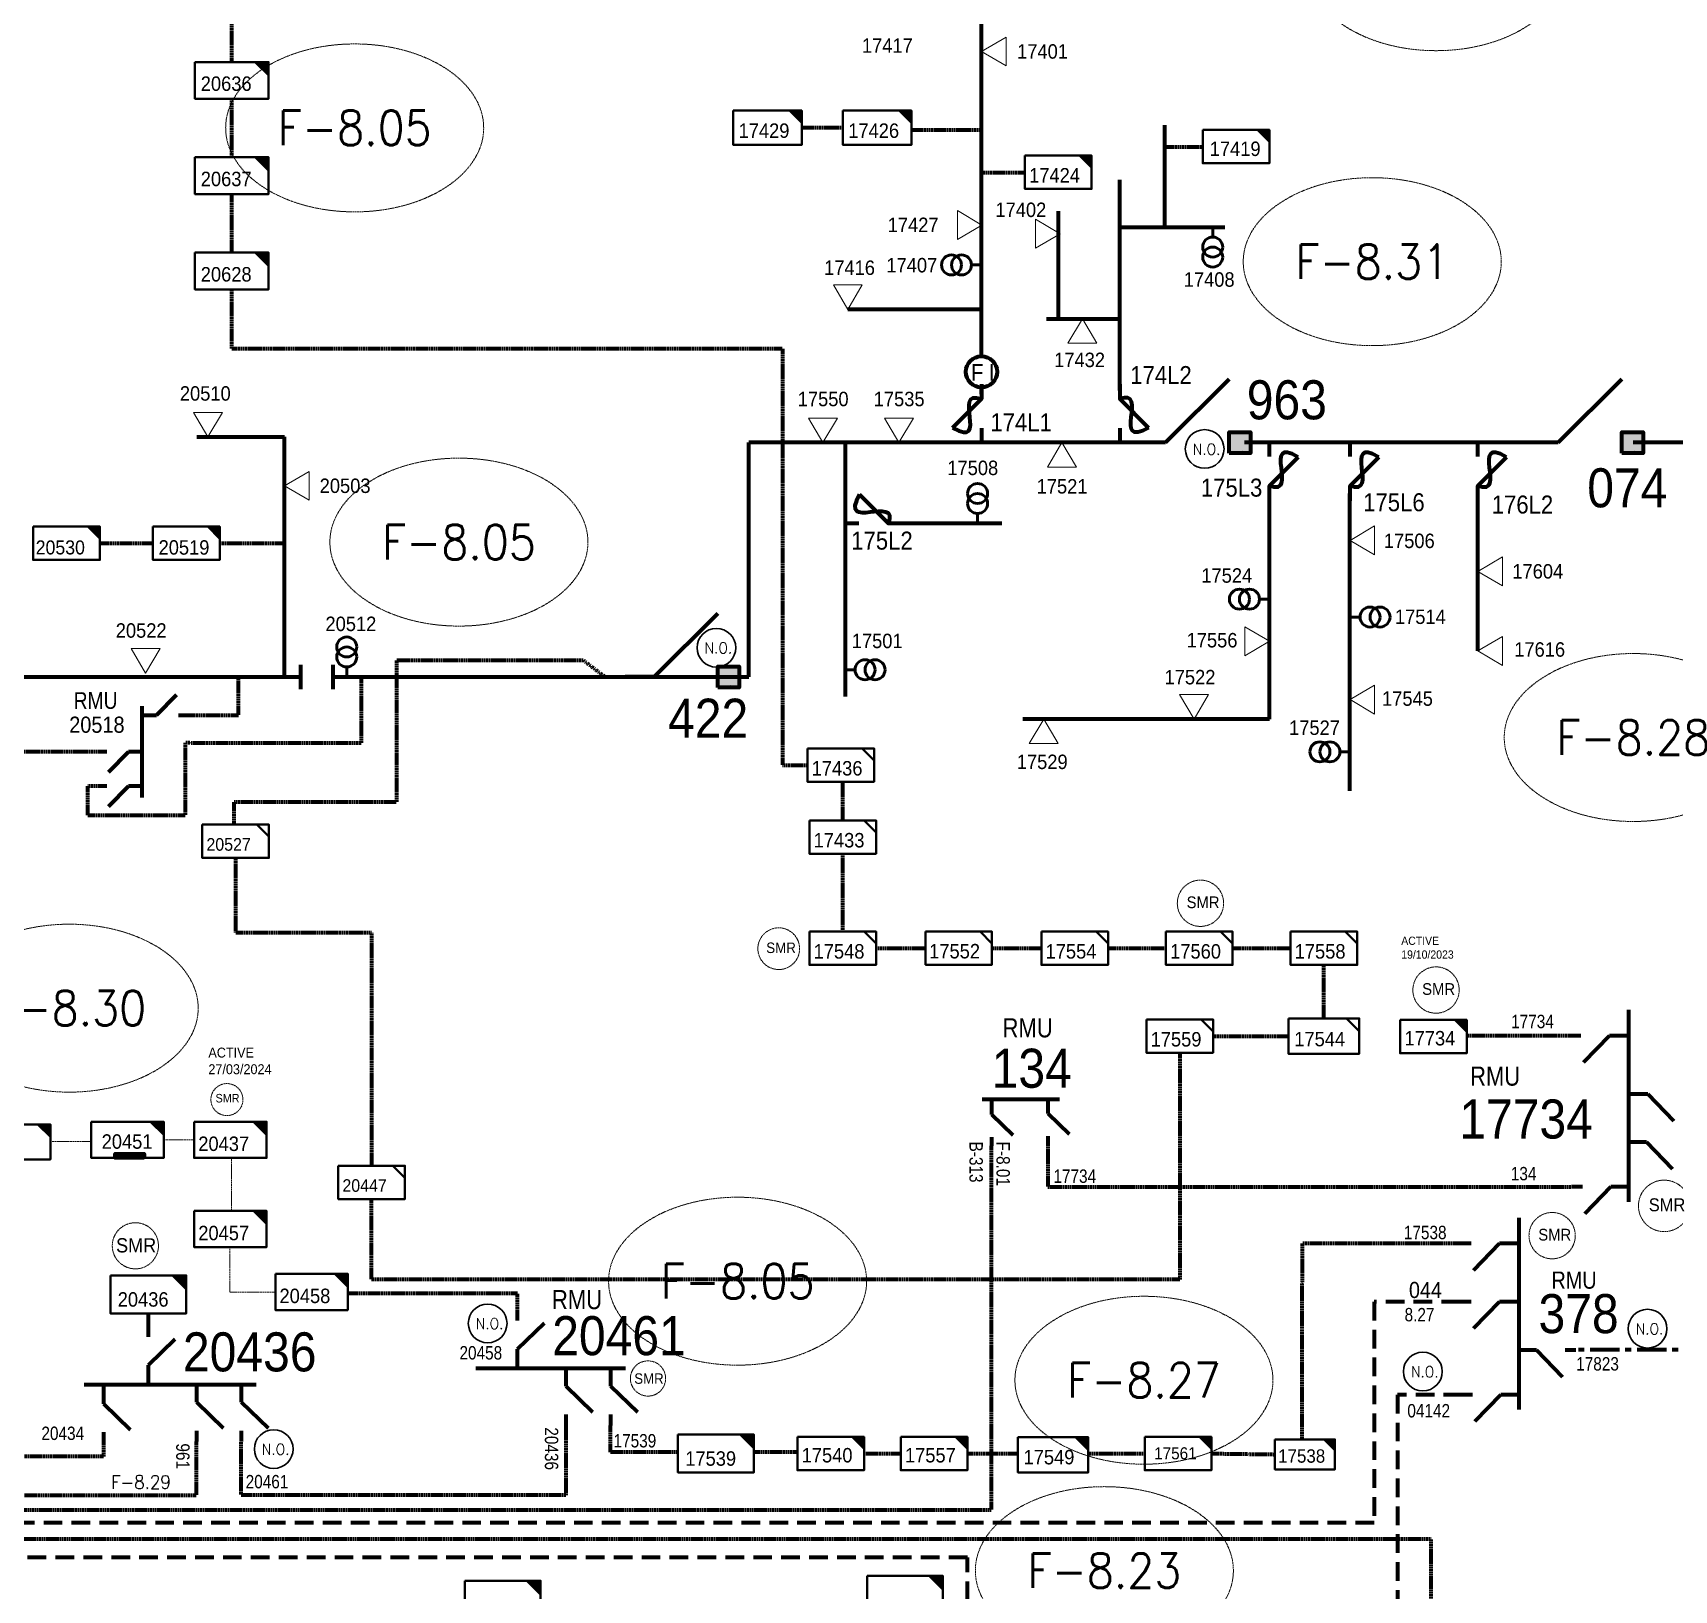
# Model space of a CAD drawing. Header units: metres. Extents: x 65984 to 144644, y -19036 to 23726.
# Drawn here: x 118521.6 to 118941.7, y 21508 to 21906.8 of the extents above; entities that cross this region are included whole.
import ezdxf
from ezdxf.enums import TextEntityAlignment as Align

# ---------------------------------------------------------------- set-up
doc = ezdxf.new("R2010")
doc.units = ezdxf.units.M
doc.header["$MEASUREMENT"] = 0
for name, pattern in [('( Center )', [2, 1.25, -0.25, 0.25, -0.25]), ('DGN Style 2', [0.023128, 0, -0.023128]), ('DGN Style 3', [0.013877, 0, -0.013877]), ('HIDDEN2', [2381.25, 1587.5, -793.75])]:
    doc.linetypes.add(name, pattern=pattern)
doc.layers.get('0').update_dxf_attribs({"color": 95, "lineweight": 40})
for name, color, linetype, lineweight in [('ABS', 7, 'Continuous', 40), ('ABS NUMBER', 112, 'Continuous', 30), ('CONTRACTOR NAME', 95, 'Continuous', 40), ('d_eos', 111, 'Continuous', 40), ('d_eos no', 121, 'Continuous', 40), ('d_fco', 5, 'Continuous', 40), ('d_fco text', 95, 'Continuous', 40), ('d_oh branch', 94, 'Continuous', 40), ('d_switch', 95, 'Continuous', 40), ('d_tf', 1, 'Continuous', 40), ('d_tf no', 6, 'Continuous', 40), ('d_tf_200', 1, 'Continuous', 40), ('d_ug cable', 95, 'Continuous', 40), ('d_unit sub', 7, 'Continuous', 40), ('EARTH FAULT INDICATOR', 95, 'Continuous', 40), ('FDR  1  05', 172, 'Continuous', 40), ('FDR  1  16', 234, 'Continuous', 40), ('FDR  5  07', 6, 'Continuous', 40), ('fedr no', 95, 'Continuous', 40), ('Level 37', 7, 'Continuous', 0), ('O H MAIN FEEDER', 4, 'Continuous', 100), ('SW N O', 114, 'Continuous', 30)]:
    doc.layers.add(name, color=color, linetype=linetype, lineweight=lineweight)
doc.styles.add('NASKHF', font='naskhf.shx', dxfattribs={"height": 8})
doc.styles.add('Style-Andalus', font='andlso.ttf')
doc.styles.add('Style-Arial', font='arial.ttf')
doc.styles.add('Style-ENGINEERING', font='ENGINEERING.shx')
doc.styles.add('Style-msdefault', font='msdefault.shx')
doc.styles.add('Style-STANDARD', font='STANDARD.shx')

# ---------------------------------------------------------------- blocks, each defined once
blk = doc.blocks.new('TF_8')
at = {"color": 0, "linetype": 'ByBlock', "lineweight": -2}
blk.add_line((6.3, 4.95), (9.9, 1.35), dxfattribs=at)
blk.add_3dface([(-10.1, 4.95), (9.9, 4.95), (9.9, -5.05), (-10.1, -5.05)], dxfattribs=at)
blk = doc.blocks.new('exist.us-1000kva')
at = {"color": 0, "linetype": 'ByBlock', "lineweight": -2, "flags": 128}
blk.add_lwpolyline([(39.99, 12.92), (32.8, 20), (40, 20)], close=True, dxfattribs=at)
at = {"color": 0, "linetype": 'ByBlock', "lineweight": -2, "extrusion": (0, 0, -1)}
blk.add_solid([(-39.99, 12.92), (-32.8, 20), (-40, 20)], dxfattribs=at)
at = {"color": 0, "linetype": 'ByBlock', "lineweight": -2, "xscale": 2, "yscale": 2}
blk.add_blockref('TF_8', (20.2, 10.1), dxfattribs=at)
blk = doc.blocks.new('ABS2_1_1')
at = {"color": 0, "linetype": 'ByBlock', "lineweight": -2, "ltscale": 500}
for q in [(-29900, 43500), (0, 0)]:
    blk.add_line((0, 13600), q, dxfattribs=at)
at = {"color": 0, "linetype": 'ByBlock', "lineweight": -2, "ltscale": 500, "flags": 128}
for points in [[(5000, 43600), (-5000, 43600), (-5000, 53600), (5000, 53600)], [(3791, 49653), (3791, 49653), (3791, 49653)]]:
    blk.add_lwpolyline(points, close=True, dxfattribs=at)
at = {"color": 0, "linetype": 'ByBlock', "lineweight": -2, "ltscale": 500}
for points in [[(5000, 43600), (-5000, 43600), (5000, 53600), (-5000, 53600)], [(3791, 49653), (3791, 49653), (3791, 49653)]]:
    blk.add_solid(points, dxfattribs=at)
blk = doc.blocks.new('TFU_36')
at = {"layer": 'd_tf_200', "color": 17, "linetype": 'Continuous', "lineweight": 53}
blk.add_line((0, 10), (0, 0), dxfattribs=at)
for centre in [(0, 30), (0, 20)]:
    blk.add_circle(centre, 10, dxfattribs=at)
blk = doc.blocks.new('TFU_23')
at = {"layer": 'd_tf_200', "color": 6, "linetype": 'Continuous', "lineweight": 53}
blk.add_line((0, 10), (0, 0), dxfattribs=at)
for centre in [(0, 30), (0, 20)]:
    blk.add_circle(centre, 10, dxfattribs=at)
blk = doc.blocks.new('TFU_12')
at = {"layer": 'd_tf_200', "color": 5, "linetype": 'Continuous', "lineweight": 53}
blk.add_line((0, 10), (0, 0), dxfattribs=at)
for centre in [(0, 30), (0, 20)]:
    blk.add_circle(centre, 10, dxfattribs=at)
blk = doc.blocks.new('*U775')
at = {"layer": 'd_fco', "color": 6, "linetype": 'Continuous', "lineweight": 100}
blk.add_line((-4.6, 4.21), (-10.13, 4.21), dxfattribs=at)
at = {"layer": 'd_fco', "color": 6, "linetype": 'Continuous', "lineweight": 100, "flags": 128}
blk.add_lwpolyline([(13.02, 4.21), (7.07, 4.21), (-4.4, -7.26)], dxfattribs=at)
at = {"layer": 'd_fco', "color": 6, "linetype": 'Continuous', "lineweight": 100}
blk.add_open_spline([(-4.4, -7.26), (-13, 7.69), (11.58, -7.67), (7.07, 4.21)], degree=3, dxfattribs=at)
blk = doc.blocks.new('*U733')
at = {"layer": 'd_fco', "color": 17, "linetype": 'Continuous', "lineweight": 100}
blk.add_line((-4.6, 4.21), (-10.13, 4.21), dxfattribs=at)
at = {"layer": 'd_fco', "color": 17, "linetype": 'Continuous', "lineweight": 100, "flags": 128}
blk.add_lwpolyline([(13.02, 4.21), (7.07, 4.21), (-4.4, -7.26)], dxfattribs=at)
at = {"layer": 'd_fco', "color": 17, "linetype": 'Continuous', "lineweight": 100}
blk.add_open_spline([(-4.4, -7.26), (-13, 7.69), (11.58, -7.67), (7.07, 4.21)], degree=3, dxfattribs=at)
blk = doc.blocks.new('*U906')
at = {"layer": 'EARTH FAULT INDICATOR', "color": 2, "linetype": 'Continuous', "lineweight": 100}
blk.add_circle((0.02, 0.13), 4, dxfattribs=at)
at = {"layer": 'EARTH FAULT INDICATOR', "color": 2, "lineweight": 140, "style": 'Style-Andalus', "width": 0.9}
blk.add_text('F I', height=4.234, dxfattribs=at).set_placement((-2.61, 2.11), align=Align.TOP_LEFT)
blk = doc.blocks.new('*U965')
at = {"layer": 'SW N O', "color": 3, "ltscale": 0.426762}
blk.add_circle((0, 0), 16.8, dxfattribs=at)
at = {"layer": 'SW N O', "color": 3, "style": 'Style-STANDARD'}
blk.add_text('N.O.', height=9.6, dxfattribs=at).set_placement((1.7, -0.2), align=Align.MIDDLE_CENTER)
blk = doc.blocks.new('*U1001')
at = {"layer": 'd_eos', "color": 5, "linetype": 'Continuous', "lineweight": 211, "ltscale": 0.042892}
for p, q in [((4.72, 11.92), (11.4, 18.77)), ((-0.2, 14.93), (-0.2, -15.67)), ((0.17, 11.93), (4.72, 11.93)), ((12.02, 11.93), (14.78, 11.93)), ((-12.05, -0.37), (-14.82, -0.37)), ((-4.75, -0.38), (-11.42, -7.24)), ((-0.2, -0.37), (-4.75, -0.37)), ((-12.05, -11.88), (-14.82, -11.88)), ((-4.75, -11.88), (-11.41, -18.74)), ((-0.2, -11.88), (-4.75, -11.88))]:
    blk.add_line(p, q, dxfattribs=at)
blk = doc.blocks.new('*U1103')
at = {"layer": 'SW N O', "color": 3, "ltscale": 0.39177}
blk.add_circle((0, 0), 16.8, dxfattribs=at)
at = {"layer": 'SW N O', "color": 3, "style": 'Style-STANDARD'}
blk.add_text('N.O.', height=9.6, dxfattribs=at).set_placement((1.7, -0.2), align=Align.MIDDLE_CENTER)
blk = doc.blocks.new('TRA1_312')
at = {"layer": 'd_tf', "color": 6, "linetype": 'Continuous', "lineweight": 0, "ltscale": 0.000215867, "flags": 128}
blk.add_lwpolyline([(10, -17), (0, 0), (-10, -17)], close=True, dxfattribs=at)
blk = doc.blocks.new('TRA1_311')
at = {"layer": 'd_tf', "color": 6, "linetype": 'Continuous', "lineweight": 0, "ltscale": 0.000215867, "xscale": 1.000046566207833, "yscale": 1.000046566207833, "zscale": 1.000046566207833, "rotation": 180}
blk.add_blockref('TRA1_312', (0, 0), dxfattribs=at)
blk = doc.blocks.new('TRA1_314')
at = {"layer": 'd_tf', "color": 17, "linetype": 'Continuous', "lineweight": 0, "ltscale": 0.000215867, "flags": 128}
blk.add_lwpolyline([(10, -17), (0, 0), (-10, -17)], close=True, dxfattribs=at)
blk = doc.blocks.new('TRA1_313')
at = {"layer": 'd_tf', "color": 17, "linetype": 'Continuous', "lineweight": 0, "ltscale": 0.000215867, "xscale": 1.000046566207833, "yscale": 1.000046566207833, "zscale": 1.000046566207833, "rotation": 180}
blk.add_blockref('TRA1_314', (0, 0), dxfattribs=at)
blk = doc.blocks.new('TRA1_316')
at = {"layer": 'd_tf', "color": 5, "linetype": 'Continuous', "lineweight": 0, "ltscale": 0.000215867, "flags": 128}
blk.add_lwpolyline([(10.1, -17), (0.1, 0), (-9.9, -17)], close=True, dxfattribs=at)
blk = doc.blocks.new('TRA1_315')
at = {"layer": 'd_tf', "color": 5, "linetype": 'Continuous', "lineweight": 0, "ltscale": 0.000215867, "xscale": 1.000046566207833, "yscale": 1.000046566207833, "zscale": 1.000046566207833, "rotation": 180}
blk.add_blockref('TRA1_316', (0, 0), dxfattribs=at)
blk = doc.blocks.new('*U1848')
at = {"layer": 'FDR  1  05', "color": 2, "linetype": 'Continuous', "lineweight": 40, "flags": 128}
blk.add_lwpolyline([(12.8, 10.01), (20, 10.01), (20, 2.81)], close=True, dxfattribs=at)
at = {"layer": 'FDR  1  05', "color": 2, "linetype": 'Continuous', "lineweight": 40, "xscale": 2, "yscale": 2, "rotation": 359.9999999999999}
blk.add_blockref('TF_8', (0.2, 0.11), dxfattribs=at)
blk = doc.blocks.new('*U2230')
at = {"layer": 'FDR  1  05', "color": 5, "linetype": 'Continuous', "lineweight": 40, "flags": 128}
blk.add_lwpolyline([(12.8, 10.01), (20, 10.01), (20, 2.81)], close=True, dxfattribs=at)
at = {"layer": 'FDR  1  05', "color": 5, "linetype": 'Continuous', "lineweight": 40, "xscale": 2, "yscale": 2, "rotation": 359.9999999999999}
blk.add_blockref('TF_8', (0.2, 0.11), dxfattribs=at)

msp = doc.modelspace()

# ---------------------------------------------------------------- linework, layer by layer
at = {"layer": 'CONTRACTOR NAME', "color": 88, "lineweight": 211, "ltscale": 0.498271, "true_color": 0x175208, "flags": 128}
for points in [[(118548.13, 21618.71), (118542.71, 21618.71), (118542.71, 21619.7), (118548.13, 21619.7)], [(118550.13, 21618.71), (118548.13, 21618.71), (118548.13, 21619.7), (118550.13, 21619.7)]]:
    msp.add_lwpolyline(points, close=True, dxfattribs=at)
at = {"layer": 'd_eos', "color": 94, "linetype": 'Continuous', "lineweight": 211, "ltscale": 0.625574}
for p, q in [((118930.08, 21656.6), (118930.08, 21607.48)), ((118917.86, 21649.99), (118915.1, 21649.99)), ((118925.16, 21649.99), (118918.5, 21643.12)), ((118929.72, 21649.99), (118925.16, 21649.99)), ((118930.44, 21635.08), (118935, 21635.08)), ((118935, 21635.08), (118941.66, 21628.22))]:
    msp.add_line(p, q, dxfattribs=at)
at = {"layer": 'd_eos', "color": 94, "linetype": 'Continuous', "lineweight": 211, "ltscale": 0.542324}
for p, q in [((118764.59, 21633.75), (118784.43, 21633.75)), ((118766.99, 21633.46), (118766.99, 21629.81)), ((118781.39, 21633.75), (118781.39, 21630.1)), ((118766.99, 21629.81), (118772.48, 21624.48)), ((118781.4, 21630.1), (118786.89, 21624.77)), ((118766.99, 21623.97), (118766.99, 21621.76)), ((118781.39, 21624.26), (118781.39, 21622.05))]:
    msp.add_line(p, q, dxfattribs=at)
at = {"layer": 'd_eos', "color": 6, "linetype": 'Continuous', "lineweight": 211, "ltscale": 0.625574}
for p, q in [((118930.08, 21622.78), (118934.63, 21622.78)), ((118934.63, 21622.78), (118941.3, 21615.92)), ((118918.23, 21611.28), (118915.46, 21611.28)), ((118925.52, 21611.28), (118918.86, 21604.41)), ((118930.08, 21611.28), (118925.52, 21611.28)), ((118901.94, 21603.36), (118901.94, 21554.24)), ((118889.73, 21596.75), (118886.96, 21596.75)), ((118897.02, 21596.75), (118890.36, 21589.89)), ((118901.58, 21596.75), (118897.02, 21596.75)), ((118889.73, 21581.84), (118886.96, 21581.84)), ((118897.02, 21581.84), (118890.36, 21574.98)), ((118901.58, 21581.84), (118897.02, 21581.84)), ((118901.94, 21569.54), (118906.5, 21569.54)), ((118906.5, 21569.54), (118913.16, 21562.68)), ((118913.8, 21569.54), (118916.56, 21569.54)), ((118890.09, 21558.04), (118887.32, 21558.04)), ((118897.39, 21558.04), (118890.73, 21551.18)), ((118901.94, 21558.04), (118897.39, 21558.04))]:
    msp.add_line(p, q, dxfattribs=at)
at = {"layer": 'd_eos', "color": 2, "linetype": 'Continuous', "lineweight": 211, "ltscale": 0.625574}
for p, q in [((118645.72, 21577.05), (118645.72, 21579.81)), ((118645.72, 21569.75), (118652.58, 21576.41)), ((118645.72, 21565.19), (118645.72, 21569.75)), ((118634.99, 21564.83), (118673.32, 21564.83)), ((118658.02, 21564.83), (118658.02, 21560.28)), ((118669.52, 21564.83), (118669.52, 21560.28)), ((118658.02, 21560.28), (118664.88, 21553.61)), ((118669.52, 21560.28), (118676.39, 21553.62)), ((118658.02, 21552.98), (118658.02, 21550.21)), ((118669.52, 21552.98), (118669.52, 21550.21))]:
    msp.add_line(p, q, dxfattribs=at)
at = {"layer": 'd_eos', "color": 7, "linetype": 'Continuous', "lineweight": 211, "ltscale": 0.625574}
for p, q in [((118551.2, 21572.9), (118551.2, 21575.67)), ((118551.2, 21565.6), (118558.06, 21572.26)), ((118551.2, 21561.05), (118551.2, 21565.6)), ((118534.78, 21560.68), (118578.79, 21560.68)), ((118539.69, 21560.32), (118539.69, 21555.76)), ((118563.5, 21560.68), (118563.5, 21556.13)), ((118575, 21560.68), (118575, 21556.13)), ((118539.69, 21555.76), (118546.56, 21549.1)), ((118563.5, 21556.13), (118570.36, 21549.47)), ((118575, 21556.13), (118581.86, 21549.47)), ((118539.69, 21548.47), (118539.69, 21545.7)), ((118563.5, 21548.83), (118563.5, 21546.06)), ((118575, 21548.83), (118575, 21546.06))]:
    msp.add_line(p, q, dxfattribs=at)
at = {"layer": 'd_oh branch', "color": 6, "linetype": 'Continuous', "lineweight": 100}
for p, q in [((118811.25, 21883.14), (118811.25, 21857.04)), ((118799.82, 21815.17), (118799.82, 21869.17)), ((118784.17, 21833.57), (118784.17, 21861.08)), ((118799.82, 21857.04), (118826.72, 21857.04)), ((118764.43, 21835.92), (118730.23, 21835.92)), ((118781.08, 21833.57), (118799.82, 21833.57)), ((118764.43, 21814.29), (118764.43, 21816)), ((118729.6, 21736.86), (118729.6, 21801.84)), ((118769.61, 21781.14), (118742.75, 21781.14))]:
    msp.add_line(p, q, dxfattribs=at)
at = {"layer": 'd_oh branch', "color": 5, "linetype": 'Continuous', "lineweight": 100}
for p, q in [((118563.63, 21803.31), (118586.08, 21803.31)), ((118586.08, 21741.84), (118586.08, 21803.31)), ((118590.22, 21738.7), (118590.22, 21744.98)), ((118598.5, 21738.7), (118598.5, 21744.98))]:
    msp.add_line(p, q, dxfattribs=at)
at = {"layer": 'd_oh branch', "color": 17, "linetype": 'Continuous', "lineweight": 100}
for p, q in [((118838.15, 21731.06), (118838.15, 21788.94)), ((118858.76, 21712.69), (118858.76, 21788.85)), ((118891.47, 21748.5), (118891.47, 21786.94)), ((118838.15, 21731.06), (118775.04, 21731.06))]:
    msp.add_line(p, q, dxfattribs=at)
at = {"layer": 'd_ug cable', "color": 5, "linetype": 'DGN Style 3', "lineweight": 100}
for p, q in [((118572.55, 21899.3), (118572.55, 21914.29)), ((118572.55, 21874.9), (118572.55, 21889.89)), ((118572.55, 21850.5), (118572.55, 21865.49)), ((118572.55, 21825.91), (118572.55, 21841.08)), ((118538.79, 21776.09), (118552.29, 21776.09)), ((118569.46, 21776.09), (118586.29, 21776.09)), ((118605.63, 21741.84), (118605.63, 21725)), ((118538.43, 21722.66), (118518.95, 21722.66)), ((118728.94, 21705.12), (118728.94, 21715)), ((118728.94, 21676.66), (118728.94, 21696.58)), ((118737.47, 21672.39), (118750.12, 21672.39)), ((118767.13, 21672.39), (118779.77, 21672.39)), ((118796.84, 21672.39), (118811.65, 21672.39)), ((118828.72, 21672.39), (118843.53, 21672.39)), ((118823.72, 21649.88), (118842.99, 21649.88))]:
    msp.add_line(p, q, dxfattribs=at)
at = {"layer": 'd_ug cable', "color": 6, "linetype": 'DGN Style 3', "lineweight": 100}
for p, q in [((118728.96, 21882.48), (118718.45, 21882.48)), ((118821.07, 21877.53), (118811.25, 21877.53)), ((118764.43, 21871.02), (118775.55, 21871.02))]:
    msp.add_line(p, q, dxfattribs=at)
at = {"layer": 'd_ug cable', "color": 94, "linetype": 'DGN Style 3', "lineweight": 100}
msp.add_line((118915.1, 21649.99), (118888.63, 21649.99), dxfattribs=at)
at = {"layer": 'd_ug cable', "color": 88, "linetype": 'DGN Style 3', "lineweight": 13, "true_color": 0x175208}
for p, q in [((118526.15, 21622.9), (118536.6, 21622.9)), ((118555.13, 21623.34), (118562.92, 21623.34)), ((118572.51, 21605.11), (118572.51, 21618.71)), ((118572.1, 21584.35), (118572.1, 21595.83)), ((118572.18, 21584.35), (118583.68, 21584.35))]:
    msp.add_line(p, q, dxfattribs=at)
at = {"layer": 'd_ug cable', "color": 3, "linetype": 'DGN Style 3', "lineweight": 100}
msp.add_line((118551.2, 21575.67), (118551.2, 21578.89), dxfattribs=at)
at = {"layer": 'd_ug cable', "color": 30, "linetype": 'DGN Style 3', "lineweight": 100}
for p, q in [((118717.34, 21543.37), (118706.17, 21543.37)), ((118734.41, 21543.01), (118743.77, 21543.01)), ((118760.84, 21543.01), (118773.75, 21543.01)), ((118791.76, 21543.01), (118806.22, 21543.01)), ((118823.29, 21543.01), (118839.54, 21542.79))]:
    msp.add_line(p, q, dxfattribs=at)
at = {"layer": 'd_ug cable', "color": 94, "linetype": 'DGN Style 2', "lineweight": 100, "flags": 128}
for points in [[(117094.49, 22106.67), (117094.49, 21954.39), (118281.69, 21954.39), (118281.69, 21954.39), (118344.98, 21954.39), (118344.98, 21528.61), (118766.99, 21528.61), (118766.99, 21621.76)], [(118781.39, 21622.05), (118781.39, 21611.28), (118915.46, 21611.28)]]:
    msp.add_lwpolyline(points, dxfattribs=at)
at = {"layer": 'd_ug cable', "color": 3, "linetype": 'DGN Style 3', "lineweight": 100, "flags": 128}
for points in [[(118899.02, 21454.79), (118879.56, 21454.79), (118879.56, 21521.09), (118302.73, 21521.09), (118302.73, 21923.06), (117791.06, 21923.06), (117791.06, 22049.06)], [(117714.84, 22018.62), (117714.84, 21937.2), (118357, 21937.2), (118357, 21532.34), (118563.5, 21532.34), (118563.5, 21546.06)], [(118539.69, 21545.7), (118539.69, 21542.25), (118496.92, 21542.25)]]:
    msp.add_lwpolyline(points, dxfattribs=at)
at = {"layer": 'd_ug cable', "color": 30, "linetype": 'HIDDEN2', "lineweight": 158, "ltscale": 0.003}
msp.add_lwpolyline([(118886.96, 21581.84), (118864.94, 21581.84), (118864.94, 21525.27), (118324.75, 21525.27), (118324.75, 21781.05), (117654.26, 21781.05), (117654.26, 22024.59)], dxfattribs=at)
at = {"layer": 'd_ug cable', "color": 6, "linetype": 'HIDDEN2', "lineweight": 158, "ltscale": 0.003}
for points in [[(118835.92, 21348.29), (118760.82, 21348.29), (118760.82, 21516.35), (118295.17, 21516.35), (118295.17, 21917.51), (117759.36, 21917.51), (117759.36, 21890.49)], [(118887.49, 21558.04), (118870.95, 21558.04), (118870.95, 21449.44)]]:
    msp.add_lwpolyline(points, dxfattribs=at)
at = {"layer": 'd_ug cable', "color": 6, "linetype": 'DGN Style 3', "lineweight": 100, "flags": 128}
msp.add_lwpolyline([(118764.43, 21881.89), (118746.52, 21881.89)], dxfattribs=at)
at = {"layer": 'd_ug cable', "color": 5, "linetype": 'DGN Style 3', "lineweight": 100, "flags": 128}
for points in [[(118572.55, 21825.91), (118713.49, 21825.91), (118713.49, 21719.29), (118719.89, 21719.27)], [(118573.15, 21704.05), (118573.15, 21709.84), (118614.77, 21709.84), (118614.77, 21746.17), (118662.47, 21746.17), (118668.11, 21741.84)], [(118561, 21732.04), (118574.26, 21732.04), (118574.26, 21741.84)], [(118538.43, 21713.89), (118535.59, 21713.89), (118535.59, 21706.46), (118560.67, 21706.46), (118560.67, 21725.02), (118605.63, 21725)], [(118573.53, 21695.51), (118573.53, 21676.38), (118608.33, 21676.38), (118608.33, 21616.71)], [(118852.07, 21654.42), (118852.07, 21668.12)], [(118815.19, 21645.62), (118815.19, 21587.58), (118608.33, 21587.58), (118608.33, 21608.17)]]:
    msp.add_lwpolyline(points, dxfattribs=at)
at = {"layer": 'd_ug cable', "color": 94, "linetype": 'DGN Style 2', "lineweight": 100, "flags": 128}
msp.add_lwpolyline([(118781.39, 21622.05), (118781.39, 21622.05)], close=True, dxfattribs=at)
at = {"layer": 'd_ug cable', "color": 30, "linetype": 'DGN Style 3', "lineweight": 100, "flags": 128}
for points in [[(118888.35, 21596.75), (118846.53, 21596.75), (118846.41, 21574.91)], [(118846.41, 21574.91), (118846.41, 21574.91), (118846.39, 21546.84)], [(118686.76, 21543.37), (118669.52, 21543.37), (118669.52, 21550.21)]]:
    msp.add_lwpolyline(points, dxfattribs=at)
at = {"layer": 'd_ug cable', "color": 88, "linetype": 'DGN Style 3', "lineweight": 100, "true_color": 0x175208, "flags": 128}
for points in [[(118645.72, 21579.81), (118645.72, 21583.94), (118602.24, 21583.94)], [(118658.02, 21550.21), (118658.02, 21532.34), (118575, 21532.34), (118575, 21546.06)]]:
    msp.add_lwpolyline(points, dxfattribs=at)
at = {"layer": 'd_ug cable', "color": 2, "linetype": 'DGN Style 3', "lineweight": 13}
for centre, radius in [((118820.49, 21683.9), 5.93), ((118712.55, 21672.27), 5.34), ((118880.78, 21661.68), 5.93), ((118571.31, 21633.63), 4.1), ((118939.17, 21606.41), 6.59), ((118547.88, 21596.2), 5.91), ((118910.5, 21598.79), 5.93), ((118679.09, 21562.22), 4.51)]:
    msp.add_circle(centre, radius, dxfattribs=at)
at = {"layer": 'FDR  1  16', "color": 30, "linetype": '( Center )', "lineweight": 140, "ltscale": 6, "flags": 128}
msp.add_lwpolyline([(119357.37, 21566.02), (119189.53, 21566.02), (119189.53, 21512.6), (118961.41, 21512.6), (118961.41, 21569.54), (118916.56, 21569.54)], dxfattribs=at)
at = {"layer": 'fedr no', "color": 82, "linetype": 'DGN Style 3', "lineweight": 13, "true_color": 0x1dc70e}
for centre in [(118880.79, 21923.7), (118604.01, 21882.43), (118864.46, 21848.18), (118630.69, 21776.37), (118931.26, 21726.34), (118530.94, 21657.04), (118702.02, 21587.13), (118806.02, 21561.77), (118795.89, 21513.02)]:
    msp.add_ellipse(centre, major_axis=(33.02, 0), ratio=0.651175, dxfattribs=at)
at = {"layer": 'O H MAIN FEEDER', "color": 6, "lineweight": 211, "ltscale": 0.488306}
for p, q in [((118764.43, 21824), (118764.43, 21969.71)), ((118704.86, 21741.84), (118704.86, 21801.84))]:
    msp.add_line(p, q, dxfattribs=at)
at = {"layer": 'O H MAIN FEEDER', "color": 6, "lineweight": 211, "ltscale": 30}
msp.add_line((118809.65, 21801.84), (118704.86, 21801.84), dxfattribs=at)
at = {"layer": 'O H MAIN FEEDER', "color": 17, "lineweight": 211, "ltscale": 30}
for p, q in [((118856.35, 21801.84), (118831.78, 21801.84)), ((118908.84, 21801.84), (118856.35, 21801.84)), ((119042.08, 21801.84), (118931.24, 21801.84))]:
    msp.add_line(p, q, dxfattribs=at)
at = {"layer": 'O H MAIN FEEDER', "color": 5, "lineweight": 211, "ltscale": 30}
for p, q in [((118429.63, 21741.84), (118590.22, 21741.84)), ((118598.5, 21741.84), (118704.86, 21741.84))]:
    msp.add_line(p, q, dxfattribs=at)

# ---------------------------------------------------------------- block references
at = {"layer": 'ABS', "color": 7, "linetype": 'Continuous', "lineweight": 211, "ltscale": 0.812883, "xscale": 0.0005446322480400586, "yscale": 0.0005446322480400586, "zscale": 0.000360672857092237, "rotation": 269.9999853872725}
for p in [(118804.1, 21801.84), (118904.62, 21801.84), (118673.25, 21741.84)]:
    msp.add_blockref('ABS2_1_1', p, dxfattribs=at)
at = {"layer": 'd_eos', "color": 5, "linetype": 'Continuous', "lineweight": 211, "ltscale": 0.042892, "xscale": 0.7626538384954312, "yscale": 0.7626538384954312, "zscale": 0.7626538384954312}
msp.add_blockref('*U1001', (118549.73, 21722.95), dxfattribs=at)
at = {"layer": 'd_fco', "color": 6, "linetype": 'Continuous', "lineweight": 100, "extrusion": (0, 0, -1), "xscale": 0.643435356248278, "yscale": 0.643435356248278, "zscale": 0.643435356248278}
for p, rotation in [((-118761.72, 21808.47), 90.00000000060015), ((-118736.05, 21783.85), 180.0000000006002)]:
    msp.add_blockref('*U775', p, dxfattribs=dict(at, rotation=rotation))
at = {"layer": 'd_fco', "color": 6, "linetype": 'Continuous', "lineweight": 100, "xscale": 0.643435356248278, "yscale": 0.643435356248278, "zscale": 0.643435356248278, "rotation": 90.0000000006002}
msp.add_blockref('*U775', (118802.53, 21808.47), dxfattribs=at)
at = {"layer": 'd_fco', "color": 17, "linetype": 'Continuous', "lineweight": 100, "extrusion": (0, 0, -1), "xscale": 0.643435356248278, "yscale": 0.643435356248278, "zscale": 0.643435356248278, "rotation": 270.0000000006002}
for p in [(-118840.86, 21795.32), (-118861.47, 21795.32), (-118894.18, 21795.32)]:
    msp.add_blockref('*U733', p, dxfattribs=at)
at = {"layer": 'd_tf', "color": 6, "linetype": 'Continuous', "lineweight": 0, "ltscale": 0.000215867, "extrusion": (0, 0, -1), "xscale": 0.37, "yscale": 0.37, "zscale": 0.37}
for p, rotation in [((-118764.44, 21902), 89.99999999999997), ((-118784.56, 21855.34), 269.9999999999999), ((-118785.02, 21801.84), 179.9999999999999)]:
    msp.add_blockref('TRA1_311', p, dxfattribs=dict(at, rotation=rotation))
at = {"layer": 'd_tf', "color": 6, "linetype": 'Continuous', "lineweight": 0, "ltscale": 0.000215867, "xscale": 0.37, "yscale": 0.37, "zscale": 0.37}
for p, rotation in [((118764.56, 21857.54), 89.99999999999997), ((118790.28, 21833.57), 180), ((118723.86, 21801.84), 359.9999999999999), ((118743.31, 21801.84), 359.9999999999999)]:
    msp.add_blockref('TRA1_311', p, dxfattribs=dict(at, rotation=rotation))
at = {"layer": 'd_tf', "color": 6, "linetype": 'Continuous', "lineweight": 0, "ltscale": 0.000215867, "extrusion": (0, 0, -1), "xscale": 0.37, "yscale": 0.37, "zscale": 0.37}
msp.add_blockref('TRA1_311', (-118730.24, 21835.92), dxfattribs=at)
at = {"layer": 'd_tf', "color": 5, "linetype": 'Continuous', "lineweight": 0, "ltscale": 0.000215867, "extrusion": (0, 0, -1), "xscale": 0.37, "yscale": 0.37, "zscale": 0.37, "rotation": 359.9999999999999}
msp.add_blockref('TRA1_315', (-118566.43, 21803.31), dxfattribs=at)
at = {"layer": 'd_tf', "color": 5, "linetype": 'Continuous', "lineweight": 0, "ltscale": 0.000215867, "xscale": 0.37, "yscale": 0.37, "zscale": 0.37}
for p, rotation in [((118586.09, 21790.75), 269.9999999999999), ((118550.54, 21742.83), 359.9999999999999)]:
    msp.add_blockref('TRA1_315', p, dxfattribs=dict(at, rotation=rotation))
at = {"layer": 'd_tf', "color": 17, "linetype": 'Continuous', "lineweight": 0, "ltscale": 0.000215867, "xscale": 0.37, "yscale": 0.37, "zscale": 0.37}
for p, rotation in [((118858.77, 21776.81), 269.9999999999999), ((118818.84, 21731.07), 359.9999999999999), ((118858.77, 21736.03), 269.9999999999999)]:
    msp.add_blockref('TRA1_313', p, dxfattribs=dict(at, rotation=rotation))
at = {"layer": 'd_tf', "color": 17, "linetype": 'Continuous', "lineweight": 0, "ltscale": 0.000215867, "extrusion": (0, 0, -1), "xscale": 0.37, "yscale": 0.37, "zscale": 0.37}
for p, rotation in [((-118891.48, 21768.87), 89.99999999999997), ((-118838.14, 21750.98), 270.0000000002583), ((-118891.48, 21748.5), 89.99999999999997), ((-118780.37, 21731.06), 180)]:
    msp.add_blockref('TRA1_313', p, dxfattribs=dict(at, rotation=rotation))
at = {"layer": 'd_tf_200', "color": 6, "linetype": 'Continuous', "lineweight": 53, "xscale": 0.2560573599939425, "yscale": 0.2560573599939425, "zscale": 0.2560573599939425}
for p, rotation in [((118823.62, 21857.04), 179.9999999999998), ((118764.44, 21847.34), 89.99999999999999), ((118729.52, 21743.69), 269.9999999999998)]:
    msp.add_blockref('TFU_23', p, dxfattribs=dict(at, rotation=rotation))
at = {"layer": 'd_tf_200', "color": 6, "linetype": 'Continuous', "lineweight": 53, "extrusion": (0, 0, -1), "xscale": 0.2560573599939425, "yscale": 0.2560573599939425, "zscale": 0.2560573599939425, "rotation": 359.9999999999999}
msp.add_blockref('TFU_23', (-118763.45, 21781.14), dxfattribs=at)
at = {"layer": 'd_tf_200', "color": 17, "linetype": 'Continuous', "lineweight": 53, "xscale": 0.2560573599939425, "yscale": 0.2560573599939425, "zscale": 0.2560573599939425}
for p, rotation in [((118838.15, 21761.77), 89.99999999999984), ((118858.76, 21757.19), 269.9999999999998)]:
    msp.add_blockref('TFU_36', p, dxfattribs=dict(at, rotation=rotation))
at = {"layer": 'd_tf_200', "color": 5, "linetype": 'Continuous', "lineweight": 53, "xscale": 0.2560573599939425, "yscale": 0.2560573599939425, "zscale": 0.2560573599939425, "rotation": 359.9999999999999}
msp.add_blockref('TFU_12', (118601.98, 21741.84), dxfattribs=at)
at = {"layer": 'd_tf_200', "color": 17, "linetype": 'Continuous', "lineweight": 53, "extrusion": (0, 0, -1), "xscale": 0.2560573599939425, "yscale": 0.2560573599939425, "zscale": 0.2560573599939425, "rotation": 269.9999999999998}
msp.add_blockref('TFU_36', (-118858.74, 21722.67), dxfattribs=at)
at = {"layer": 'd_unit sub', "color": 3, "linetype": 'Continuous', "lineweight": 40, "xscale": 0.4854084623905851, "yscale": 0.4854084623905851, "zscale": 0.4267622666565712, "rotation": 359.9999999999999}
msp.add_blockref('exist.us-1000kva', (118541.49, 21578.89), dxfattribs=at)
at = {"layer": 'd_unit sub', "color": 30, "linetype": 'Continuous', "lineweight": 40, "zscale": 0.4267622666565712, "rotation": 359.9999999999999}
for p, xscale, yscale in [((118686.76, 21538.15), 0.4854084623905851, 0.4854084623905851), ((118773.75, 21538.15), 0.4501592201324462, 0.4501592201324462)]:
    msp.add_blockref('exist.us-1000kva', p, dxfattribs=dict(at, xscale=xscale, yscale=yscale))
at = {"layer": 'd_unit sub', "color": 94, "linetype": 'Continuous', "lineweight": 40, "xscale": 0.4854084623905851, "yscale": 0.4854084623905851, "zscale": 0.4267622666565712, "rotation": 359.9999999999999}
msp.add_blockref('exist.us-1000kva', (118632.18, 21500.73), dxfattribs=at)
at = {"layer": 'd_unit sub', "color": 2, "linetype": 'Continuous', "lineweight": 40, "xscale": 0.4854084623905851, "yscale": 0.4854084623905851, "zscale": 0.4267622666565712, "rotation": 359.9999999999999}
msp.add_blockref('exist.us-1000kva', (118735.14, 21501.95), dxfattribs=at)
at = {"layer": 'EARTH FAULT INDICATOR', "color": 2, "linetype": 'Continuous', "lineweight": 100}
msp.add_blockref('*U906', (118764.41, 21819.86), dxfattribs=at)
at = {"layer": 'FDR  1  05', "color": 5, "linetype": 'Continuous', "lineweight": 40, "zscale": 0.4267622666565712, "rotation": 359.9999999999999}
for name, p, xscale, yscale in [('exist.us-1000kva', (118563.14, 21889.89), 0.4706924041350098, 0.4706924041350098), ('exist.us-1000kva', (118563.14, 21865.49), 0.4706924041350098, 0.4706924041350098), ('exist.us-1000kva', (118563.14, 21841.08), 0.4706924041350098, 0.4706924041350098), ('exist.us-1000kva', (118521.72, 21771.82), 0.4267622666565712, 0.4267622666565712), ('exist.us-1000kva', (118552.39, 21771.82), 0.4267622666565712, 0.4267622666565712), ('TF_8', (118758.71, 21672.43), 0.8502289823963297, 0.8502289823963297), ('TF_8', (118852.16, 21649.93), 0.9071741696840238, 0.9071741696840238)]:
    msp.add_blockref(name, p, dxfattribs=dict(at, xscale=xscale, yscale=yscale))
at = {"layer": 'FDR  1  05', "color": 6, "linetype": 'Continuous', "lineweight": 40, "zscale": 0.4267622666565712, "rotation": 359.9999999999999}
for p, xscale, yscale in [((118700.89, 21878.09), 0.4389465700000956, 0.4389465700000956), ((118728.96, 21878.09), 0.4389465700000956, 0.4389465700000956), ((118821.07, 21873.4), 0.4267622666565712, 0.4267622666565712), ((118775.55, 21866.8), 0.4267622666565712, 0.4267622666565712)]:
    msp.add_blockref('exist.us-1000kva', p, dxfattribs=dict(at, xscale=xscale, yscale=yscale))
at = {"layer": 'FDR  1  05', "color": 5, "linetype": 'Continuous', "lineweight": 40, "xscale": 0.4267622666565712, "yscale": 0.4267622666565712, "zscale": 0.4267622666565712}
for p in [(118728.43, 21719.26), (118573.53, 21699.77), (118728.94, 21700.84), (118788.31, 21672.39), (118852.07, 21672.39), (118815.19, 21649.88), (118608.33, 21612.43)]:
    msp.add_blockref('*U2230', p, dxfattribs=at)
at = {"layer": 'FDR  1  05', "color": 2, "linetype": 'Continuous', "lineweight": 40, "xscale": 0.4267622666565712, "yscale": 0.4267622666565712, "zscale": 0.4267622666565712}
for p in [(118728.94, 21672.39), (118820.19, 21672.39)]:
    msp.add_blockref('*U1848', p, dxfattribs=at)
at = {"layer": 'FDR  1  05', "color": 2, "linetype": 'Continuous', "lineweight": 40, "zscale": 0.4267622666565712, "rotation": 359.9999999999999}
for p, xscale, yscale in [((118871.56, 21645.51), 0.4267622666565712, 0.4267622666565712), ((118562.92, 21618.71), 0.4632103395751318, 0.4632103395751318)]:
    msp.add_blockref('exist.us-1000kva', p, dxfattribs=dict(at, xscale=xscale, yscale=yscale))
at = {"layer": 'FDR  1  05', "color": 88, "linetype": 'Continuous', "lineweight": 40, "true_color": 0x175208, "rotation": 359.9999999999999}
for p, xscale, yscale, zscale in [((118508.23, 21618.32), 0.4480607695639838, 0.4480607695639838, 0.3840860399909141), ((118536.6, 21618.71), 0.4632103395751318, 0.4632103395751318, 0.4267622666565712), ((118562.92, 21595.85), 0.4632103395751318, 0.4632103395751318, 0.4267622666565712), ((118583.72, 21579.75), 0.4632103395751318, 0.4632103395751318, 0.4267622666565712)]:
    msp.add_blockref('exist.us-1000kva', p, dxfattribs=dict(at, xscale=xscale, yscale=yscale, zscale=zscale))
at = {"layer": 'FDR  1  05', "color": 30, "linetype": 'Continuous', "lineweight": 40, "rotation": 359.9999999999999}
for p, xscale, yscale, zscale in [((118717.34, 21538.74), 0.4267622666565712, 0.4267622666565712, 0.4267622666565712), ((118743.77, 21538.74), 0.4267622666565712, 0.4267622666565712, 0.4267622666565712), ((118806.22, 21538.74), 0.4267622666565712, 0.4267622666565712, 0.4267622666565712), ((118839.54, 21538.95), 0.3840860399909141, 0.3840860399909141, 0.3840860399909141)]:
    msp.add_blockref('exist.us-1000kva', p, dxfattribs=dict(at, xscale=xscale, yscale=yscale, zscale=zscale))
at = {"layer": 'SW N O', "color": 3, "xscale": 0.2950694635422144, "yscale": 0.2950694635422144, "zscale": 0.2950694635422144}
for name, p in [('*U965', (118821.56, 21800.22)), ('*U965', (118696.6, 21749.32)), ('*U1103', (118638.05, 21576.32)), ('*U965', (118934.92, 21574.97)), ('*U965', (118877.4, 21564)), ('*U965', (118583.29, 21544.14))]:
    msp.add_blockref(name, p, dxfattribs=at)

# ---------------------------------------------------------------- texts
at = {"layer": 'ABS NUMBER', "color": 7, "lineweight": 140, "style": 'Style-Arial', "width": 0.88}
for s, p in [('963', (118832.34, 21817.81)), ('074', (118919.49, 21795.28)), ('422', (118684.23, 21736.28))]:
    msp.add_text(s, height=10, rotation=360, dxfattribs=at).set_placement(p, align=Align.TOP_LEFT)
at = {"layer": 'CONTRACTOR NAME', "color": 88, "lineweight": 211, "true_color": 0x175208, "style": 'Style-msdefault', "width": 0.945946}
for s, height, p in [('2017.08.27', 0.683, (118542.93, 21619.55)), ('JTC', 0.572, (118548.47, 21619.5))]:
    msp.add_text(s, height=height, dxfattribs=at).set_placement(p, align=Align.TOP_LEFT)
at = {"layer": 'd_eos no', "color": 7, "linetype": 'Continuous', "lineweight": 140, "style": 'Style-Arial', "width": 0.88}
for s, height, p in [('20518', 4.145, (118530.95, 21731.69)), ('17734', 10, (118886.74, 21633.66)), ('20436', 10, (118560.05, 21574.03))]:
    msp.add_text(s, height=height, dxfattribs=at).set_placement(p, align=Align.TOP_LEFT)
msp.add_text('134', height=10, dxfattribs=at).set_placement((118767.05, 21636.66))
at = {"layer": 'd_eos no', "color": 191, "linetype": 'Continuous', "lineweight": 0, "ltscale": 0.493251, "style": 'Style-Arial', "width": 0.88}
msp.add_text('044', height=4.118, dxfattribs=at).set_placement((118873.85, 21582.82))
at = {"layer": 'd_eos no', "color": 6, "linetype": 'Continuous', "lineweight": 140, "style": 'Style-Arial', "width": 0.88}
msp.add_text('378', height=10, dxfattribs=at).set_placement((118907.01, 21583.83), align=Align.TOP_LEFT)
at = {"layer": 'd_eos no', "color": 2, "linetype": 'Continuous', "lineweight": 140, "style": 'Style-Arial', "width": 0.88}
msp.add_text('20461', height=10, dxfattribs=at).set_placement((118654.57, 21578.18), align=Align.TOP_LEFT)
at = {"layer": 'd_fco text', "color": 6, "linetype": 'Continuous', "lineweight": 80, "style": 'Style-msdefault', "width": 0.916667}
msp.add_text('174L2', height=4.616, dxfattribs=at).set_placement((118818.25, 21816.83), align=Align.RIGHT)
for s, p in [('174L1', (118766.72, 21804.74)), ('175L2', (118731.1, 21774.45))]:
    msp.add_text(s, height=4.616, dxfattribs=at).set_placement(p)
at = {"layer": 'd_fco text', "color": 17, "linetype": 'Continuous', "lineweight": 80, "style": 'Style-msdefault', "width": 0.916667}
for s, p in [('175L3', (118836.32, 21792.63)), ('175L6', (118877.87, 21788.89)), ('176L2', (118910.77, 21788.3))]:
    msp.add_text(s, height=4.616, dxfattribs=at).set_placement(p, align=Align.TOP_RIGHT)
at = {"layer": 'd_switch', "color": 6, "linetype": 'Continuous', "lineweight": 30, "style": 'Style-ENGINEERING', "width": 0.857143}
for s, p in [('17538', (118872.54, 21601.32)), ('8.27', (118872.73, 21580.28)), ('17823', (118916.65, 21567.68)), ('04142', (118873.44, 21555.68))]:
    msp.add_text(s, height=3.43, dxfattribs=at).set_placement(p, align=Align.TOP_LEFT)
at = {"layer": 'd_switch', "color": 7, "linetype": 'Continuous', "lineweight": 30, "style": 'Style-ENGINEERING', "width": 0.857143}
msp.add_text('20458', height=3.43, dxfattribs=at).set_placement((118630.83, 21570.51), align=Align.TOP_LEFT)
at = {"layer": 'd_switch', "color": 88, "linetype": 'Continuous', "lineweight": 30, "true_color": 0x175208, "style": 'Style-ENGINEERING', "width": 0.857143}
msp.add_text('20436', height=3.43, rotation=270, dxfattribs=at).set_placement((118656.12, 21549.71), align=Align.TOP_LEFT)
at = {"layer": 'd_switch', "color": 30, "linetype": 'Continuous', "lineweight": 30, "style": 'Style-ENGINEERING', "width": 0.857143}
msp.add_text('17539', height=3.43, dxfattribs=at).set_placement((118670.27, 21547.99), align=Align.TOP_LEFT)
at = {"layer": 'd_tf no', "color": 6, "linetype": 'Continuous', "lineweight": 40, "style": 'Style-msdefault', "width": 0.945946}
for s, p in [('17417', (118733.84, 21905.36)), ('17429', (118702.27, 21883.57)), ('17426', (118730.34, 21883.57)), ('17419', (118822.86, 21878.93)), ('17424', (118776.63, 21872.15)), ('17427', (118740.44, 21859.45)), ('17408', (118816.21, 21845.46)), ('17432', (118783.04, 21824.88)), ('17550', (118717.41, 21814.87)), ('17535', (118736.86, 21814.87)), ('17501', (118731.24, 21752.92))]:
    msp.add_text(s, height=3.7, dxfattribs=at).set_placement(p, align=Align.TOP_LEFT)
for s, p in [('17401', (118786.57, 21903.86)), ('17402', (118781.02, 21863.31)), ('17407', (118753.12, 21849.13))]:
    msp.add_text(s, height=3.7, dxfattribs=at).set_placement(p, align=Align.TOP_RIGHT)
at = {"layer": 'd_tf no', "color": 5, "linetype": 'Continuous', "lineweight": 40, "style": 'Style-msdefault', "width": 0.945946}
for s, height, p in [('20636', 3.7, (118564.62, 21895.61)), ('20637', 3.7, (118564.62, 21871.21)), ('20628', 3.7, (118564.62, 21846.8)), ('20503', 3.7, (118595.05, 21792.65)), ('20530', 3.58, (118522.37, 21776.8)), ('20519', 3.7, (118553.82, 21776.86)), ('20522', 3.7, (118542.86, 21755.59)), ('17436', 3.7, (118720.97, 21720.31)), ('20527', 3.228, (118566.07, 21700.58)), ('17433', 3.7, (118721.47, 21701.89)), ('17552', 3.7, (118751.05, 21673.48)), ('17554', 3.7, (118780.84, 21673.43)), ('17558', 3.7, (118844.6, 21673.43)), ('17559', 3.7, (118807.73, 21650.92)), ('17544', 3.7, (118844.5, 21650.97)), ('20447', 3.228, (118600.87, 21613.24))]:
    msp.add_text(s, height=height, dxfattribs=at).set_placement(p, align=Align.TOP_LEFT)
at = {"layer": 'd_tf no', "color": 6, "linetype": 'Continuous', "lineweight": 40, "style": 'Style-msdefault', "width": 0.945946}
for s, p in [('17416', (118724.16, 21844.78)), ('17508', (118755.7, 21793.53)), ('17521', (118778.56, 21788.81))]:
    msp.add_text(s, height=3.7, dxfattribs=at).set_placement(p)
at = {"layer": 'd_tf no', "color": 5, "linetype": 'Continuous', "lineweight": 40, "style": 'Style-msdefault', "width": 0.945946}
msp.add_text('20510', height=3.7, dxfattribs=at).set_placement((118559.27, 21812.59))
at = {"layer": 'd_tf no', "color": 17, "linetype": 'Continuous', "lineweight": 40, "style": 'Style-msdefault', "width": 0.945946}
for s, p in [('17506', (118867.43, 21778.55)), ('17524', (118820.71, 21769.67)), ('17604', (118900.31, 21770.74)), ('17514', (118870.26, 21759.11)), ('17616', (118900.8, 21750.73)), ('17522', (118811.3, 21743.65)), ('17545', (118866.96, 21738.16))]:
    msp.add_text(s, height=3.7, dxfattribs=at).set_placement(p, align=Align.TOP_LEFT)
at = {"layer": 'd_tf no', "color": 5, "linetype": 'Continuous', "lineweight": 40, "style": 'Style-msdefault', "width": 0.945946}
msp.add_text('20512', height=3.7, dxfattribs=at).set_placement((118609.55, 21757.29), align=Align.TOP_RIGHT)
at = {"layer": 'd_tf no', "color": 17, "linetype": 'Continuous', "lineweight": 40, "style": 'Style-msdefault', "width": 0.945946}
msp.add_text('17556', height=3.7, rotation=360, dxfattribs=at).set_placement((118829.96, 21753.11), align=Align.TOP_RIGHT)
msp.add_text('17527', height=3.7, dxfattribs=at).set_placement((118856.18, 21730.7), align=Align.TOP_RIGHT)
msp.add_text('17529', height=3.7, dxfattribs=at).set_placement((118773.48, 21718.26))
at = {"layer": 'd_tf no', "color": 1, "linetype": 'Continuous', "lineweight": 40, "style": 'Style-msdefault', "width": 0.945946}
for height, p in [(2.997, (118816.94, 21685.65)), (2.697, (118709.35, 21673.85)), (2.997, (118877.23, 21663.44)), (2.185, (118568.4, 21635.08)), (3.33, (118935.22, 21608.35)), (3.655, (118542.94, 21598.14)), (2.997, (118906.95, 21600.54)), (2.678, (118675.57, 21563.53))]:
    msp.add_text('SMR', height=height, dxfattribs=at).set_placement(p, align=Align.TOP_LEFT)
at = {"layer": 'd_tf no', "color": 2, "linetype": 'Continuous', "lineweight": 40, "style": 'Style-msdefault', "width": 0.945946}
for s, p in [('17548', (118721.47, 21673.43)), ('17560', (118812.72, 21673.43))]:
    msp.add_text(s, height=3.7, dxfattribs=at).set_placement(p, align=Align.TOP_LEFT)
at = {"layer": 'd_tf no', "color": 121, "linetype": 'Continuous', "lineweight": 40, "style": 'Style-msdefault', "width": 0.945946}
for s, p in [('17734', (118872.7, 21651.19)), ('20437', (118563.98, 21624.17))]:
    msp.add_text(s, height=3.7, dxfattribs=at).set_placement(p, align=Align.TOP_LEFT)
at = {"layer": 'd_tf no', "color": 88, "linetype": 'Continuous', "lineweight": 40, "true_color": 0x175208, "style": 'Style-msdefault', "width": 0.945946}
for s, p in [('20451', (118539.25, 21624.74)), ('20457', (118563.98, 21601.31)), ('20458', (118584.77, 21585.22))]:
    msp.add_text(s, height=3.7, dxfattribs=at).set_placement(p, align=Align.TOP_LEFT)
at = {"layer": 'd_tf no', "color": 3, "linetype": 'Continuous', "lineweight": 40, "style": 'Style-msdefault', "width": 0.945946}
msp.add_text('20436', height=3.7, dxfattribs=at).set_placement((118543.36, 21584.31), align=Align.TOP_LEFT)
at = {"layer": 'd_tf no', "color": 30, "linetype": 'Continuous', "lineweight": 40, "style": 'Style-msdefault', "width": 0.945946}
for s, p in [('17539', (118688.62, 21543.57)), ('17540', (118718.42, 21544.42)), ('17557', (118744.85, 21544.42)), ('17549', (118775.21, 21543.93))]:
    msp.add_text(s, height=3.7, dxfattribs=at).set_placement(p, align=Align.TOP_LEFT)
at = {"layer": 'd_tf no', "color": 121, "linetype": 'Continuous', "lineweight": 40, "attachment_point": 1, "style": 'NASKHF'}
for s, insert, char_height in [('\\Fmsdefault;\\H1x;\\W0.945946;ACTIVE\\P19/10/2023', (118871.88, 21675.36), 2.1187), ('\\Fmsdefault;\\H1x;\\W0.945946;ACTIVE\\P27/03/2024', (118566.57, 21646.94), 2.5534)]:
    msp.add_mtext(s, dxfattribs=dict(at, insert=insert, char_height=char_height))
at = {"layer": 'FDR  5  07', "color": 30, "linetype": 'DGN Style 3', "lineweight": 40, "style": 'Style-msdefault', "width": 0.945946}
for s, height, p in [('17561', 3.083, (118808.65, 21544.6)), ('17538', 3.425, (118840.37, 21544.08))]:
    msp.add_text(s, height=height, dxfattribs=at).set_placement(p, align=Align.TOP_LEFT)
at = {"layer": 'fedr no', "color": 6, "linetype": 'Continuous', "lineweight": 40, "attachment_point": 5, "style": 'Style-STANDARD'}
for s, insert, char_height in [('F-8.05\\P', (118604.01, 21882.43), 8.852), ('F-8.31\\P', (118864.46, 21848.18), 8.852), ('F-8.05\\P', (118630.69, 21776.37), 8.852), ('F-8.28', (118931.26, 21726.34), 8.852), ('F-8.30\\P', (118530.94, 21657.04), 8.852), ('F-8.05\\P', (118702.02, 21587.13), 8.852), ('F-8.27\\P', (118806.02, 21561.77), 8.852), ('F-8.29\\P', (118549.32, 21535.7), 3.435), ('\\pt309.829;F-8.23', (118795.89, 21513.02), 8.8522)]:
    msp.add_mtext(s, dxfattribs=dict(at, insert=insert, char_height=char_height))
at = {"layer": 'Level 37', "color": 7, "linetype": 'Continuous', "lineweight": 100, "style": 'Style-msdefault', "width": 0.86}
for height, p in [(4.279, (118543.3, 21737.95)), (4.9, (118902.32, 21642.1))]:
    msp.add_text('RMU', height=height, rotation=0.0004, dxfattribs=at).set_placement(p, align=Align.TOP_RIGHT)
msp.add_text('RMU', height=4.9, rotation=359.9996, dxfattribs=at).set_placement((118782.67, 21649.56), align=Align.RIGHT)
at = {"layer": 'Level 37', "color": 7, "linetype": 'Continuous', "lineweight": 53, "style": 'Style-ENGINEERING', "width": 0.857143}
for p in [(118900, 21655.34), (118782.85, 21615.73)]:
    msp.add_text('17734', height=3.43, dxfattribs=at).set_placement(p, align=Align.TOP_LEFT)
for s, p in [('B-313', (118764.79, 21622.88)), ('F-8.01', (118771.71, 21622.88))]:
    msp.add_text(s, height=3.43, rotation=270, dxfattribs=at).set_placement(p, align=Align.TOP_LEFT)
at = {"layer": 'Level 37', "color": 6, "linetype": 'Continuous', "lineweight": 53, "style": 'Style-ENGINEERING', "width": 0.857143}
msp.add_text('134', height=3.43, dxfattribs=at).set_placement((118899.92, 21616.39), align=Align.TOP_LEFT)
at = {"layer": 'Level 37', "color": 191, "linetype": 'Continuous', "lineweight": 100, "ltscale": 0.9, "style": 'Style-msdefault', "width": 0.86}
msp.add_text('RMU', height=4.41, rotation=0.0004, dxfattribs=at).set_placement((118921.88, 21589.61), align=Align.TOP_RIGHT)
at = {"layer": 'Level 37', "color": 2, "linetype": 'Continuous', "lineweight": 100, "style": 'Style-msdefault', "width": 0.86}
msp.add_text('RMU', height=4.9, rotation=0.0004, dxfattribs=at).set_placement((118667.34, 21584.87), align=Align.TOP_RIGHT)
at = {"layer": 'Level 37', "color": 7, "linetype": 'Continuous', "lineweight": 53, "style": 'Style-ENGINEERING', "width": 0.857143}
for s, p in [('20434', (118523.83, 21546.47)), ('20461', (118576.11, 21534.09))]:
    msp.add_text(s, height=3.43, dxfattribs=at).set_placement(p)
msp.add_text('961', height=3.43, rotation=270, dxfattribs=at).set_placement((118558.33, 21545.6))

doc.saveas('drawing.dxf')
